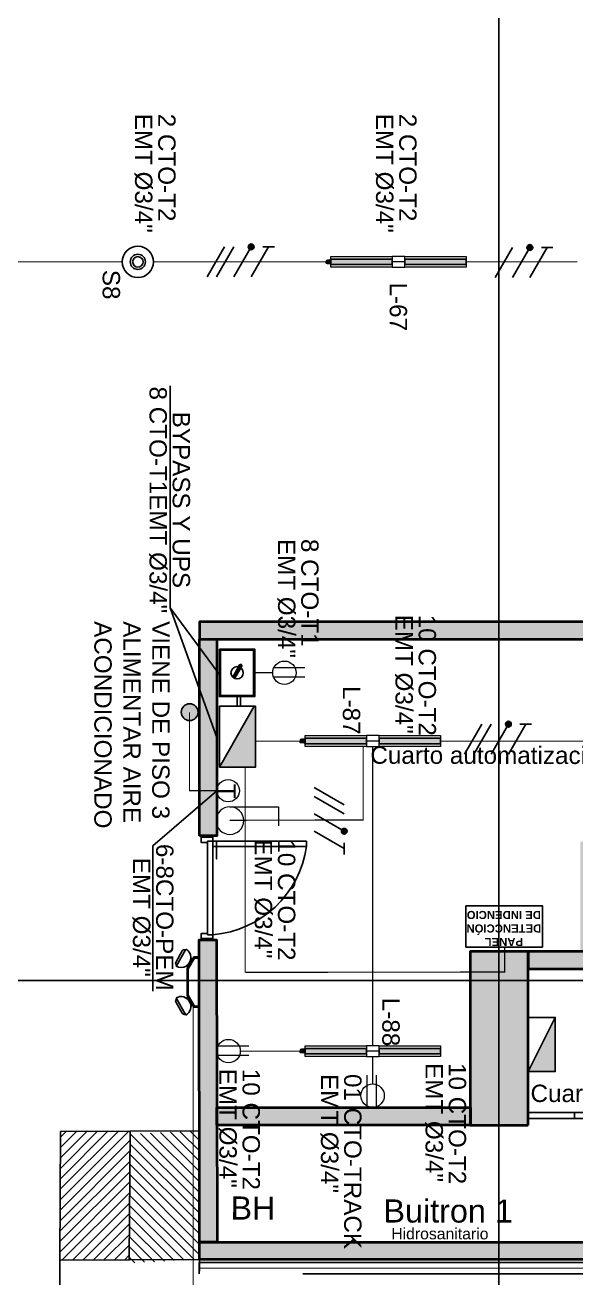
# Model space of a CAD drawing. Header units: millimetres. Extents: x -629 to 509, y -240 to 968.
# Drawn here: x 254.59 to 259.35, y 54.37 to 65.2 of the extents above; entities that cross this region are included whole.
import ezdxf
from ezdxf.lldxf.tags import DXFTag

# ---------------------------------------------------------------- set-up
doc = ezdxf.new("R2010")
doc.units = ezdxf.units.MM
for name, pattern in [('CONTINUA', [0]), ('DASHED2', [9.525, 6.35, -3.175]), ('HIDDEN', [9.525, 6.35, -3.175])]:
    doc.linetypes.add(name, pattern=pattern)
for name, color, linetype in [('-ALAMBRADO', 7, 'Continuous'), ('-CN-GYD-ILUMINACION-EM', 1, 'Continuous'), ('-CN-GYD-TEXTOS', 7, 'Continuous'), ('-parquead', 253, 'Continuous'), ('1amobla', 252, 'Continuous'), ('BYPASS', 7, 'Continuous'), ('GG_LUMINARIA LED HERMETICA', 1, 'Continuous'), ('GG_PISO 2', 8, 'Continuous'), ('GG_PISO 4', 8, 'Continuous'), ('GG_PROYECCION', 9, 'DASHED2'), ('HACHTCOLUMNA', 252, 'Continuous'), ('LUMINARIA DE EMERGENCIA', 5, 'Continuous'), ('LUZ LED INDIRECTA', 7, 'Continuous'), ('SENSOR MOVIMIENTO', 3, 'Continuous'), ('TB', 7, 'Continuous'), ('Tipologias de muros', 70, 'Continuous')]:
    doc.layers.add(name, color=color, linetype=linetype)
for name, color, linetype, lineweight in [('-CN-GYD-INTERRUPTORES DE PARED', 3, 'Continuous', 20), ('-CN-GYD-TOMACORRIENTES', 1, 'Continuous', 18), ('-CN-GYD-TUBERÍA PRINCIPAL ILUMINACION', 5, 'Continuous', 5), ('-EL-Texto Tomas', 7, 'Continuous', 0), ('_TEXTO', 7, 'Continuous', 9), ('Estructura', 250, 'Continuous', 40), ('Muro', 250, 'Continuous', 40), ('TEXTOS', 250, 'Continuous', 20), ('Textos 1', 7, 'Continuous', 25), ('Vidrio', 254, 'Continuous', 30)]:
    doc.layers.add(name, color=color, linetype=linetype, lineweight=lineweight)
doc.layers.add('DIM-25', color=7, linetype='Continuous', true_color=0xb5b5b5, plot=False)
for name, color, linetype, true_color in [('F-2', 7, 'Continuous', 0xc4c4c4), ('JCA_HATCH 254', 7, 'Continuous', 0xd1d1d1), ('MUEBLE', 7, 'Continuous', 0xcfcfcf)]:
    doc.layers.add(name, color=color, linetype=linetype, true_color=true_color)
doc.styles.add('GYD', font='arial.ttf', dxfattribs={"height": 2.5})
doc.styles.add('ROMANS', font='arial.ttf')
doc.styles.get("Standard").update_dxf_attribs({"font": 'arial.ttf'})
tags = doc.linetypes.add('EMT_LINE', pattern='A,0.5,-0.2,["EMT",Standard,S=0.1,R=0,X=-0.1,Y=-0.05],-0.25', length=0.95).pattern_tags.tags
tags[6] = DXFTag(74, 10)
pattern_1 = [(270, (73.633, -1.35), (10.40324, -6.00631), [1.50158, -10.51105]), (360, (73.6335, -2.101), (10.40324, 6.00631), [0.75079, -20.05569]), (360, (73.6335, -2.289), (10.40324, 6.00631), [0.60063, -20.20584]), (360, (73.6335, -1.9134), (10.40324, 6.00631), [0.60063, -20.20584]), (330, (73.633, -2.477), (10.40324, 6.00631), [0.4805, -11.53212]), (30, (73.633, -1.726), (4e-09, 12.01262), [0.4805, -11.53212])]

# ---------------------------------------------------------------- blocks, each defined once
blk = doc.blocks.new('GG_HERMETICA')
h = blk.add_hatch()
h.set_pattern_fill('SWAMP', color=252, scale=0.472938, angle=270)
h.set_pattern_definition(pattern_1)
h.paths.add_polyline_path([(-20, -30), (-20, 17), (-550, 17), (-550, -30)])
h = blk.add_hatch()
h.set_pattern_fill('SWAMP', color=252, scale=0.472938, angle=270)
h.set_pattern_definition(pattern_1)
h.paths.add_polyline_path([(620, -30), (620, 17), (90, 17), (90, -30)])
at = {"layer": '-CN-GYD-INTERRUPTORES DE PARED', "color": 1, "extrusion": (0, 0, -1)}
for p, q in [((-550, -53), (-550, 40)), ((-550, 40), (-525, 40)), ((-525, 40), (-20, 40)), ((90, 40), (620, 40)), ((620, 40), (620, -53)), ((-20, -53), (-550, -53)), ((594, -53), (90, -53)), ((620, -53), (594, -53))]:
    blk.add_line(p, q, dxfattribs=at)
at = {"layer": '-CN-GYD-INTERRUPTORES DE PARED', "color": 1}
for p, q in [((90, 40), (-20, 40)), ((-20, 40), (-20, -53)), ((90, -53), (90, 40)), ((622, 6), (620, 6)), ((620, 6), (620, -6)), ((622, 10), (623, 11)), ((622, 8), (622, 10)), ((622, 7), (622, 8)), ((622, 5), (622, 7)), ((622, -6), (622, 6)), ((623, 4), (622, 5)), ((622, -3), (623, 1)), ((623, 11), (623, 11)), ((623, 11), (630, 11)), ((623, 1), (623, 4)), ((623, 1), (623, 1)), ((630, 11), (630, 6)), ((630, 6), (631, 6)), ((631, 6), (631, 9)), ((631, 9), (639, 9)), ((639, 9), (639, 6)), ((639, 6), (640, 6)), ((640, 10), (650, 10)), ((640, 6), (640, 10)), ((650, 10), (652, 8)), ((652, 8), (656, 8)), ((656, 8), (658, 8)), ((658, 8), (661, 5)), ((661, 5), (661, -6)), ((-20, -6), (90, -6)), ((620, -19), (620, -6)), ((622, -19), (620, -19)), ((622, -6), (622, -3)), ((622, -6), (622, -9)), ((622, -6), (622, -19)), ((622, -9), (623, -13)), ((623, -17), (622, -18)), ((622, -18), (622, -19)), ((622, -19), (622, -21)), ((622, -21), (622, -22)), ((622, -22), (623, -24)), ((623, -13), (623, -14)), ((623, -14), (623, -17)), ((623, -24), (623, -24)), ((623, -24), (630, -24)), ((630, -24), (630, -19)), ((630, -19), (631, -19)), ((631, -19), (631, -22)), ((631, -22), (639, -22)), ((639, -22), (639, -19)), ((639, -19), (640, -19)), ((640, -19), (640, -22)), ((640, -22), (650, -22)), ((650, -22), (652, -20)), ((652, -20), (656, -20)), ((656, -20), (658, -20)), ((658, -20), (661, -17)), ((661, -17), (661, -6))]:
    blk.add_line(p, q, dxfattribs=at)
for points in [[(623, 4), (630, 4)], [(623, 1), (630, 1)], [(629, 11), (629, 4), (629, 1), (629, -6)], [(630, 6), (630, -6)], [(631, 6), (631, -6)], [(639, 2), (631, 2)], [(639, 6), (639, -6)], [(640, 6), (640, -6)], [(640, 1), (650, 1), (650, 3), (640, 3)], [(650, 3), (652, 5)], [(650, 1), (652, -3)], [(652, 8), (652, -6)], [(-20, -53), (90, -53)], [(623, -14), (630, -14)], [(623, -17), (630, -17)], [(629, -24), (629, -17), (629, -14), (629, -6)], [(630, -19), (630, -6)], [(631, -19), (631, -6)], [(639, -15), (631, -15)], [(639, -19), (639, -6)], [(640, -19), (640, -6)], [(640, -14), (650, -14), (650, -15), (640, -15)], [(650, -14), (652, -10)], [(650, -15), (652, -17)], [(652, -20), (652, -6)]]:
    blk.add_lwpolyline(points, dxfattribs=at)
at = {"color": 1}
for points in [[(-20, 17), (-20, -30), (-550, -30), (-550, 17)], [(620, 17), (620, -30), (90, -30), (90, 17)]]:
    blk.add_lwpolyline(points, close=True, dxfattribs=at)
blk = doc.blocks.new('O6C20-MDW')
at = {"layer": 'SENSOR MOVIMIENTO'}
for radius in [129, 62.1, 43.1]:
    blk.add_circle((63166, 32657), radius, dxfattribs=at)
blk = doc.blocks.new('3x')
at = {"layer": '-ALAMBRADO'}
h = blk.add_hatch(color=256, dxfattribs=at)
edge = h.paths.add_edge_path()
edge.add_arc((0.078, 0.13), 0.025, 0, 360)
for p, q in [((-0.152, 0.13), (-0.302, -0.13)), ((-0.072, 0.13), (-0.222, -0.13)), ((0.078, 0.13), (-0.072, -0.13)), ((0.228, 0.13), (0.078, -0.13))]:
    blk.add_line(p, q, dxfattribs=at)
blk.add_lwpolyline([(0.278, 0.13), (0.178, 0.13)], dxfattribs=at)
blk.add_circle((0.078, 0.13), 0.025, dxfattribs=at)
blk = doc.blocks.new('*U60')
at = {"layer": '-ALAMBRADO'}
blk.add_blockref('3x', (0, 0), dxfattribs=at)
blk = doc.blocks.new('TB')
at = {"layer": 'TB'}
h = blk.add_hatch(color=256, dxfattribs=at)
h.dxf.hatch_style = 1
h.paths.add_polyline_path([(0.1564, 0), (-0.1564, 0.1562), (-0.1564, 0)])
blk.add_lwpolyline([(-0.1564, 0.1562), (0.1564, 0.1562), (0.1564, 0), (-0.1564, 0)], close=True, dxfattribs=at)
blk.add_lwpolyline([(0.1564, 0), (-0.1564, 0.1562)], dxfattribs=at)
blk = doc.blocks.new('*U67')
at = {"layer": '-CN-GYD-ILUMINACION-EM', "ltscale": 0.3}
for p, q in [((-145, 270), (-200, 170)), ((-114, 285), (-197, 136)), ((-119, 277), (-119, 277)), ((-193, 144), (-193, 144)), ((-145, -270), (-200, -170)), ((-114, -285), (-197, -136)), ((-193, -144), (-193, -144)), ((-119, -277), (-119, -277))]:
    blk.add_line(p, q, dxfattribs=at)
at = {"layer": '-CN-GYD-ILUMINACION-EM'}
for p, q in [((0, 217), (-46, 217)), ((0, -217), (0, 217)), ((-104, 116), (-104, -116)), ((-94, 114), (-94, -114)), ((0, 207), (-40, 207)), ((-40, -207), (0, -207)), ((-46, -217), (0, -217))]:
    blk.add_line(p, q, dxfattribs=at)
for points in [[(-46, 217), (-104, 116)], [(-96, 130), (-110, 138)], [(-40, 207), (-94, 114)], [(-56, 199), (-70, 208)], [(-96, -130), (-110, -138)], [(-46, -217), (-104, -116)], [(-40, -207), (-94, -114)], [(-56, -199), (-70, -208)]]:
    blk.add_lwpolyline(points, dxfattribs=at)
at = {"layer": '-CN-GYD-ILUMINACION-EM', "ltscale": 0.3}
for centre, radius, start, end in [((-156, 211), 85.5, 240.9715, 60.9715), ((-128, 260), 19.1, 60.9715, 150.9715), ((-183, 161), 19.1, 150.9715, 240.9715), ((-183, -161), 19.1, 119.0285, 209.0285), ((-156, -211), 85.5, 299.0285, 119.0285), ((-128, -260), 19.1, 209.0285, 299.0285)]:
    blk.add_arc(centre, radius, start, end, dxfattribs=at)
at = {"layer": '-CN-GYD-TEXTOS', "style": 'GYD'}
blk.add_attdef('5', (-68, -406), '', height=125, rotation=90, dxfattribs=at)
blk = doc.blocks.new('estructura etapa 3')
at = {"layer": 'HACHTCOLUMNA', "transparency": 33554687}
h = blk.add_hatch(color=256, dxfattribs=at)
h.paths.add_polyline_path([(-91.651, -6658.124), (-91.651, -6657.624), (-92.35, -6657.624), (-92.35, -6658.124)])
h.paths.add_polyline_path([(-49.354, -6658.124), (-49.354, -6657.624), (-50.055, -6657.624), (-50.055, -6658.124)])
h.paths.add_polyline_path([(-56.053, -6658.124), (-56.053, -6657.624), (-56.753, -6657.624), (-56.753, -6658.124)])
h.paths.add_polyline_path([(-76.45, -6659.124), (-76.95, -6659.124), (-76.95, -6657.624), (-76.45, -6657.624)])
h.paths.add_polyline_path([(-83.95, -6659.124), (-84.45, -6659.124), (-84.45, -6657.624), (-83.95, -6657.624)])
h.paths.add_polyline_path([(-60.452, -6659.124), (-60.952, -6659.124), (-60.952, -6657.624), (-60.452, -6657.624)])
h.paths.add_polyline_path([(-67.95, -6659.124), (-68.45, -6659.124), (-68.45, -6657.624), (-67.95, -6657.624)])
h.paths.add_polyline_path([(-91.85, -6668.199), (-91.851, -6667.599), (-92.35, -6667.599), (-92.349, -6668.199)])
h.paths.add_polyline_path([(-49.354, -6668.199), (-49.354, -6667.599), (-49.854, -6667.599), (-49.854, -6668.199)])
h.paths.add_polyline_path([(-56.154, -6668.149), (-56.154, -6667.649), (-56.854, -6667.649), (-56.854, -6668.149)])
h.paths.add_polyline_path([(-59.952, -6667.649), (-59.952, -6668.149), (-61.452, -6668.149), (-61.452, -6667.649)])
h.paths.add_polyline_path([(-75.95, -6667.649), (-75.95, -6668.149), (-77.45, -6668.149), (-77.45, -6667.649)])
h.paths.add_polyline_path([(-68.95, -6667.649), (-68.95, -6668.149), (-67.45, -6668.149), (-67.45, -6667.649)])
h.paths.add_polyline_path([(-84.95, -6667.649), (-84.95, -6668.149), (-83.45, -6668.149), (-83.45, -6667.649)])
h.paths.add_polyline_path([(-91.85, -6676.199), (-91.85, -6675.599), (-92.349, -6675.599), (-92.349, -6676.199)])
h.paths.add_polyline_path([(-49.354, -6676.199), (-49.354, -6675.599), (-49.854, -6675.599), (-49.854, -6676.199)])
h.paths.add_polyline_path([(-56.154, -6676.149), (-56.154, -6675.649), (-56.754, -6675.649), (-56.754, -6676.149)])
h.paths.add_polyline_path([(-59.952, -6675.649), (-59.952, -6676.149), (-61.452, -6676.149), (-61.452, -6675.649)])
h.paths.add_polyline_path([(-75.95, -6675.649), (-75.95, -6676.149), (-77.45, -6676.149), (-77.45, -6675.649)])
h.paths.add_polyline_path([(-68.95, -6675.649), (-68.95, -6676.149), (-67.45, -6676.149), (-67.45, -6675.649)])
h.paths.add_polyline_path([(-84.95, -6675.649), (-84.95, -6676.149), (-83.45, -6676.149), (-83.45, -6675.649)])
h.paths.add_polyline_path([(-91.847, -6686.299), (-91.851, -6685.699), (-92.35, -6685.699), (-92.346, -6686.299)])
h.paths.add_polyline_path([(-49.354, -6686.299), (-49.354, -6685.699), (-49.854, -6685.699), (-49.854, -6686.299)])
h.paths.add_polyline_path([(-56.154, -6686.249), (-56.154, -6685.749), (-56.754, -6685.749), (-56.754, -6686.249)])
h.paths.add_polyline_path([(-59.952, -6685.749), (-59.952, -6686.249), (-61.452, -6686.249), (-61.452, -6685.749)])
h.paths.add_polyline_path([(-75.95, -6685.749), (-75.95, -6686.249), (-77.45, -6686.249), (-77.45, -6685.749)])
h.paths.add_polyline_path([(-68.95, -6685.749), (-68.95, -6686.249), (-67.45, -6686.249), (-67.45, -6685.749)])
h.paths.add_polyline_path([(-84.95, -6685.749), (-84.95, -6686.249), (-83.45, -6686.249), (-83.45, -6685.749)])
h.paths.add_polyline_path([(-49.353, -6694.294), (-49.354, -6693.699), (-49.855, -6693.699), (-49.854, -6694.294)])
h.paths.add_polyline_path([(-56.054, -6694.249), (-56.054, -6693.749), (-56.753, -6693.749), (-56.753, -6694.249)])
h.paths.add_polyline_path([(-91.651, -6694.249), (-91.651, -6693.749), (-92.35, -6693.749), (-92.35, -6694.249)])
h.paths.add_polyline_path([(-59.952, -6693.749), (-59.952, -6694.249), (-61.452, -6694.249), (-61.452, -6693.749)])
h.paths.add_polyline_path([(-75.95, -6693.749), (-75.95, -6694.249), (-77.45, -6694.249), (-77.45, -6693.749)])
h.paths.add_polyline_path([(-68.95, -6693.749), (-68.95, -6694.249), (-67.45, -6694.249), (-67.45, -6693.749)])
h.paths.add_polyline_path([(-84.95, -6693.749), (-84.95, -6694.249), (-83.45, -6694.249), (-83.45, -6693.749)])
h.paths.add_polyline_path([(-49.359, -6703.974), (-49.359, -6703.374), (-49.859, -6703.374), (-49.859, -6703.974)])
h.paths.add_polyline_path([(-56.054, -6703.924), (-56.054, -6703.424), (-56.753, -6703.424), (-56.753, -6703.924)])
h.paths.add_polyline_path([(-67.95, -6704.924), (-67.95, -6703.424), (-68.45, -6703.424), (-68.45, -6704.924)])
h.paths.add_polyline_path([(-91.651, -6703.924), (-91.651, -6703.424), (-92.35, -6703.424), (-92.35, -6703.924)])
h.paths.add_polyline_path([(-61.847, -6703.424), (-60.347, -6703.424), (-60.347, -6703.924), (-61.847, -6703.924)])
h.paths.add_polyline_path([(-83.95, -6704.924), (-83.95, -6703.424), (-84.45, -6703.424), (-84.45, -6704.924)])
h.paths.add_polyline_path([(-76.45, -6704.924), (-76.45, -6703.424), (-76.95, -6703.424), (-76.95, -6704.924)])
h.paths.add_polyline_path([(-49.354, -6711.949), (-49.354, -6711.449), (-50.054, -6711.449), (-50.054, -6711.949)])
h.paths.add_polyline_path([(-55.954, -6711.949), (-55.954, -6711.449), (-56.654, -6711.449), (-56.654, -6711.949)])
h.paths.add_polyline_path([(-91.65, -6711.949), (-91.65, -6711.449), (-92.35, -6711.449), (-92.35, -6711.949)])
h.paths.add_polyline_path([(-60.952, -6711.949), (-60.952, -6709.549), (-60.452, -6709.549), (-60.452, -6711.949)])
h.paths.add_polyline_path([(-68.45, -6709.549), (-68.45, -6711.949), (-67.95, -6711.949), (-67.95, -6709.549)])
h.paths.add_polyline_path([(-76.95, -6709.549), (-76.95, -6711.949), (-76.45, -6711.949), (-76.45, -6709.549)])
h.paths.add_polyline_path([(-83.95, -6709.549), (-83.95, -6711.949), (-84.45, -6711.949), (-84.45, -6709.549)])
at = {"layer": 'Estructura', "transparency": 33554687}
blk.add_lwpolyline([(-67.95, -6704.924), (-67.95, -6703.424), (-68.45, -6703.424), (-68.45, -6704.924)], close=True, dxfattribs=at)
blk = doc.blocks.new('A$Caedca3e0')
at = {"layer": 'JCA_HATCH 254', "linetype": 'Continuous', "ltscale": 0.3, "transparency": 33554687}
h = blk.add_hatch(color=256, dxfattribs=at)
h.dxf.hatch_style = 1
h.paths.add_polyline_path([(26.774, 13.839), (5.488, 13.839), (5.488, 13.689), (26.774, 13.689)])
h = blk.add_hatch(color=256, dxfattribs=at)
h.dxf.hatch_style = 1
h.paths.add_polyline_path([(5.488, 11.988), (5.488, 13.689), (5.638, 13.689), (5.638, 11.988)])
h = blk.add_hatch(color=256, dxfattribs=at)
h.dxf.hatch_style = 1
h.paths.add_polyline_path([(10.778, 11.938), (8.927, 11.938), (8.927, 11.788), (10.778, 11.788)])
h.paths.add_polyline_path([(8.927, 11.938), (8.927, 10.988), (9.728, 10.988), (9.728, 11.788), (9.878, 11.785), (9.878, 10.838), (8.328, 10.838), (8.328, 10.988), (8.778, 10.988), (8.778, 11.938)])
h = blk.add_hatch(color=256, dxfattribs=at)
h.dxf.hatch_style = 1
h.paths.add_polyline_path([(5.488, 8.475), (5.485, 11.088), (5.635, 11.088), (5.639, 8.475)])
h = blk.add_hatch(color=256, dxfattribs=at)
h.dxf.hatch_style = 1
h.paths.add_polyline_path([(5.636, 9.488), (5.636, 9.638), (7.828, 9.638), (7.828, 9.488), (6.388, 9.487), (6.388, 9.488), (6.238, 9.488), (6.238, 9.487)])
at = {"layer": 'JCA_HATCH 254'}
h = blk.add_hatch(dxfattribs=at)
h.set_pattern_fill('ANSI31', color=256, scale=0.02, style=0)
h.set_pattern_definition([(45, (120.013884, 3413.75743), (-0.0449012806, 0.0449012806), [])])
h.paths.add_polyline_path([(4.887, 9.437), (4.288, 9.437), (4.279, 8.324), (4.877, 8.325)])
h = blk.add_hatch(dxfattribs=at)
h.set_pattern_fill('ANSI31', color=256, scale=0.02, angle=90, style=0)
h.set_pattern_definition([(135, (119.85494, 3413.1975), (-0.0449012806, -0.0449012806), [])])
h.paths.add_polyline_path([(4.887, 9.41), (5.486, 9.438), (5.487, 8.326), (4.877, 8.295)])
at = {"layer": 'JCA_HATCH 254', "linetype": 'Continuous', "ltscale": 0.3, "transparency": 33554687}
h = blk.add_hatch(color=256, dxfattribs=at)
h.dxf.hatch_style = 1
h.paths.add_polyline_path([(5.488, 8.475), (12.729, 8.475), (12.729, 8.325), (5.488, 8.325)])
at = {"layer": '-parquead'}
blk.add_lwpolyline([(4.279, 8.319), (4.279, 4.924), (5.486, 4.924)], dxfattribs=at)
at = {"layer": '1amobla', "linetype": 'Continuous', "ltscale": 0.3}
blk.add_line((5.488, 13.839), (5.488, 11.988), dxfattribs=at)
at = {"layer": 'DIM-25'}
blk.add_arc((5.532, 12.019), 0.888, 274.5686, 352.1055, dxfattribs=at)
at = {"layer": 'F-2'}
for points in [[(5.557, 11.931), (5.502, 11.931), (5.502, 11.977), (5.603, 11.977), (5.603, 11.943), (5.557, 11.943), (5.557, 11.931)], [(5.592, 11.988), (5.592, 11.977), (5.513, 11.977), (5.513, 11.988)], [(5.603, 11.943), (5.603, 11.134), (5.557, 11.134), (5.557, 11.943)], [(5.557, 11.134), (5.557, 11.145), (5.502, 11.145), (5.502, 11.1), (5.603, 11.1), (5.603, 11.134)], [(5.592, 11.088), (5.592, 11.1), (5.513, 11.1), (5.513, 11.088)]]:
    blk.add_lwpolyline(points, dxfattribs=at)
for points in [[(8.727, 9.595), (8.727, 9.544), (8.327, 9.544), (8.327, 9.595)], [(8.727, 9.595), (8.727, 9.544), (9.127, 9.544), (9.127, 9.595)]]:
    blk.add_lwpolyline(points, close=True, dxfattribs=at)
at = {"layer": 'GG_PROYECCION', "ltscale": 0.3}
blk.add_lwpolyline([(5.486, 8.225), (5.486, 8.325)], dxfattribs=at)
at = {"layer": 'JCA_HATCH 254'}
blk.add_line((4.887, 9.435), (4.878, 8.322), dxfattribs=at)
blk.add_lwpolyline([(5.486, 9.438), (4.287, 9.432), (4.279, 8.319), (5.487, 8.325)], close=True, dxfattribs=at)
at = {"layer": 'MUEBLE', "linetype": 'HIDDEN'}
blk.add_lwpolyline([(5.603, 11.897), (5.603, 11.943), (6.412, 11.943), (6.412, 11.897)], close=True, dxfattribs=at)
at = {"layer": 'Muro'}
for points in [[(26.774, 13.839), (5.488, 13.839), (5.488, 13.689), (26.774, 13.689)], [(5.488, 11.988), (5.488, 13.689), (5.638, 13.689), (5.638, 11.988)], [(5.488, 8.475), (5.485, 11.088), (5.635, 11.088), (5.639, 8.475)], [(5.488, 8.475), (5.485, 11.088), (5.635, 11.088), (5.639, 8.475)], [(9.878, 10.988), (8.328, 10.988), (8.328, 10.838), (9.878, 10.838)], [(5.636, 9.488), (5.636, 9.638), (7.828, 9.638), (7.828, 9.488), (6.388, 9.487), (6.388, 9.488), (6.238, 9.488), (6.238, 9.487)], [(5.488, 8.475), (12.729, 8.475), (12.729, 8.325), (5.488, 8.325)]]:
    blk.add_lwpolyline(points, close=True, dxfattribs=at)
at = {"layer": 'Muro', "elevation": 2415.091}
blk.add_lwpolyline([(5.636, 9.488), (5.636, 9.638), (7.828, 9.638), (7.828, 9.488)], close=True, dxfattribs=at)
at = {"layer": 'Tipologias de muros'}
blk.add_lwpolyline([(5.635, 11.939), (5.635, 11.939), (5.635, 11.789), (5.635, 11.789)], close=True, dxfattribs=at)
at = {"layer": 'Vidrio'}
blk.add_blockref('estructura etapa 3', (76.277, 6714.412), dxfattribs=at)
at = {"layer": 'TEXTOS', "color": 8}
for s, p in [('Cuarto automatización y monitoreo', (6.964, 12.612)), ('Cuarto de aseo', (8.348, 9.687))]:
    blk.add_text(s, height=0.15, rotation=359.9331, dxfattribs=at).set_placement(p)
blk = doc.blocks.new('2x')
at = {"layer": '-ALAMBRADO'}
h = blk.add_hatch(color=256, dxfattribs=at)
edge = h.paths.add_edge_path()
edge.add_arc((0.075, 0.13), 0.025, 0, 360)
for p, q in [((-0.075, 0.13), (-0.225, -0.13)), ((0.075, 0.13), (-0.075, -0.13)), ((0.225, 0.13), (0.075, -0.13))]:
    blk.add_line(p, q, dxfattribs=at)
blk.add_lwpolyline([(0.275, 0.13), (0.175, 0.13)], dxfattribs=at)
blk.add_circle((0.075, 0.13), 0.025, dxfattribs=at)
blk = doc.blocks.new('*U63')
at = {"layer": '-ALAMBRADO'}
blk.add_blockref('2x', (0, 0), dxfattribs=at)
blk = doc.blocks.new('Tomas BD1')
at = {"lineweight": 0}
blk.add_line((0.115, -0.318), (0.115, 0.588), dxfattribs=at)
blk.add_lwpolyline([(-0.154, -0.297), (-0.154, 0.588)], dxfattribs=at)
blk.add_circle((0, 0), 0.338, dxfattribs=at)
at = {"layer": '-EL-Texto Tomas', "color": 7, "style": 'ROMANS'}
for tag, p, height, flags in [('POTENCIA(W)', (0.878, 0.595), 0.321, 9), ('TABLERO', (0.316, 0.654), 0.273, 8), ('CTO', (-0.059, 0.65), 0.273, 8)]:
    blk.add_attdef(tag, p, '', height=height, rotation=90, dxfattribs=dict(at, flags=flags))
at = {"layer": '-EL-Texto Tomas', "style": 'ROMANS', "flags": 9}
blk.add_attdef('USO', (-0.84, 0.589), '', height=0.35, rotation=90, dxfattribs=at)
blk = doc.blocks.new('A$C58fc5e86')
at = {"color": 240, "lineweight": 0, "true_color": 0xed1f24}
blk.add_circle((0.135, -0.097), 0.0968, dxfattribs=at)
at = {"layer": 'TEXTOS', "color": 1, "insert": (0.2, -0.037), "char_height": 0.15, "width": 1.36121, "attachment_point": 1, "rotation": 270}
blk.add_mtext('\\A1;\\pxsm0.8;T      ', dxfattribs=at)

msp = doc.modelspace()

# ---------------------------------------------------------------- hatches: boundary and pattern name
at = {"layer": '-CN-GYD-TUBERÍA PRINCIPAL ILUMINACION', "linetype": 'EMT_LINE', "ltscale": 15}
h = msp.add_hatch(color=256, dxfattribs=at)
h.dxf.hatch_style = 1
edge = h.paths.add_edge_path()
edge.add_arc((256.011, 59.263), 0.0729, 0, 360)
at = {"layer": 'BYPASS', "transparency": 33554687}
h = msp.add_hatch(color=256, dxfattribs=at)
h.dxf.hatch_style = 1
edge = h.paths.add_edge_path()
edge.add_line((256.401, 59.555), (256.461, 59.662))
edge.add_arc((256.452, 59.667), 0.01, 332.3802, 509.3895)
edge.add_line((256.443, 59.672), (256.384, 59.566))
edge.add_line((256.384, 59.566), (256.393, 59.559))
edge.add_line((256.393, 59.559), (256.401, 59.555))
at = {"layer": 'TB'}
h = msp.add_hatch(color=256, dxfattribs=at)
h.dxf.hatch_style = 1
h.paths.add_polyline_path([(256.58, 59.314), (256.568, 59.314), (256.268, 58.787), (256.58, 58.787)])

# ---------------------------------------------------------------- linework, layer by layer
at = {"layer": '-CN-GYD-INTERRUPTORES DE PARED', "color": 3, "extrusion": (0, 0, -1)}
for p, q in [((256.359, 58.444), (256.778, 58.444)), ((256.778, 58.444), (256.778, 58.281))]:
    msp.add_line(p, q, dxfattribs=at)
msp.add_circle((-256.359, 58.325), 0.119, dxfattribs=at)
at = {"layer": '-CN-GYD-TUBERÍA PRINCIPAL ILUMINACION', "linetype": 'EMT_LINE', "ltscale": 15, "const_width": 0.01}
for points in [[(253.109, 63.157), (255.427, 63.157)], [(255.7, 63.157), (257.192, 63.157)], [(258.402, 63.157), (259.363, 63.157)], [(256.728, 59.604), (256.574, 59.604)], [(256.009, 59.263), (256.009, 58.584), (256.247, 58.584)], [(257.511, 58.967), (257.511, 58.331), (256.357, 58.328)], [(256.967, 59.013), (256.58, 59.013)], [(257.593, 58.967), (257.593, 56.379)], [(258.178, 59.013), (259.95, 59.013)], [(256.491, 58.787), (256.491, 57.013)], [(258.734, 57.232), (258.734, 57.016), (256.491, 57.013)], [(256.042, 51.431), (256.042, 56.711)], [(256.967, 56.332), (256.448, 56.332)], [(257.593, 56.286), (257.593, 56.049)]]:
    msp.add_lwpolyline(points, dxfattribs=at)
for points in [[(256.266, 59.592), (255.843, 60.166), (255.843, 62.085)], [(255.843, 60.166), (256.247, 59.044)], [(256.247, 58.584), (255.693, 58.108), (255.693, 56.851)]]:
    msp.add_lwpolyline(points)
msp.add_circle((256.011, 59.263), 0.0729)
at = {"layer": 'BYPASS'}
for points in [[(256.268, 59.809), (256.268, 59.398), (256.574, 59.398), (256.574, 59.809)], [(256.278, 59.799), (256.278, 59.408), (256.564, 59.408), (256.564, 59.799)]]:
    msp.add_lwpolyline(points, close=True, dxfattribs=at)
msp.add_lwpolyline([(256.402, 59.556), (256.461, 59.662, 0.974236), (256.443, 59.672), (256.384, 59.566)], format="xyb", dxfattribs=at)
for points in [[(256.421, 59.315), (256.421, 59.398)], [(256.451, 59.315), (256.451, 59.398)]]:
    msp.add_lwpolyline(points, dxfattribs=at)
msp.add_circle((256.421, 59.604), 0.0528, dxfattribs=at)
at = {"layer": 'GG_PISO 2', "color": 252, "true_color": 0x939598}
for points in [[(258.682, 103.207), (258.682, 48.522)], [(277.874, 56.944), (230.799, 56.944)]]:
    msp.add_lwpolyline(points, dxfattribs=at)
at = {"layer": 'LUZ LED INDIRECTA', "linetype": 'DASHED2'}
msp.add_lwpolyline([(256.094, 54.505), (263.338, 54.505), (263.338, 54.405), (256.094, 54.405)], close=True, dxfattribs=at)
at = {"layer": 'LUZ LED INDIRECTA', "color": 40, "linetype": 'CONTINUA', "ltscale": 0.3, "true_color": 0xf8d731, "const_width": 0.01}
msp.add_lwpolyline([(256.095, 54.455), (263.338, 54.455)], dxfattribs=at)
at = {"layer": 'TB'}
for points in [[(256.268, 58.787), (256.268, 59.314), (256.58, 59.314), (256.58, 58.787)], [(259.061, 57.232), (258.398, 57.232), (258.398, 57.588), (259.061, 57.588)]]:
    msp.add_lwpolyline(points, close=True, dxfattribs=at)
msp.add_lwpolyline([(256.568, 59.314), (256.268, 58.787)], dxfattribs=at)

# ---------------------------------------------------------------- block references
at = {"layer": '-CN-GYD-TOMACORRIENTES', "lineweight": 0, "xscale": 0.3, "yscale": 0.3, "zscale": 0.3, "rotation": 270}
for p in [(256.83, 59.604), (256.347, 56.332)]:
    msp.add_blockref('Tomas BD1', p, dxfattribs=at)
at = {"layer": '-CN-GYD-TOMACORRIENTES', "lineweight": 0, "xscale": 0.3, "yscale": 0.3, "zscale": 0.3}
msp.add_blockref('Tomas BD1', (257.592, 55.947), dxfattribs=at)
for name, p in [('A$Caedca3e0', (250.609, 46.205)), ('A$C58fc5e86', (256.209, 58.681))]:
    msp.add_blockref(name, p)
at = {"layer": '_TEXTO', "linetype": 'Continuous', "ltscale": 10}
for name, p, zscale in [('*U60', (256.465, 63.157), 320), ('*U63', (258.876, 63.152), 0.5), ('*U60', (258.688, 59.029), 320)]:
    msp.add_blockref(name, p, dxfattribs=dict(at, zscale=zscale))
at = {"layer": '_TEXTO', "linetype": 'Continuous', "ltscale": 10, "zscale": 320, "rotation": 270}
msp.add_blockref('*U60', (257.217, 58.311), dxfattribs=at)
at = {"layer": 'GG_LUMINARIA LED HERMETICA', "xscale": 0.001, "yscale": 0.001, "zscale": 0.001, "rotation": 180}
for p in [(257.852, 63.15), (257.628, 59.007), (257.628, 56.326)]:
    msp.add_blockref('GG_HERMETICA', p, dxfattribs=at)
at = {"layer": 'LUMINARIA DE EMERGENCIA', "linetype": 'Continuous', "ltscale": 10, "xscale": 0.001, "yscale": 0.001, "zscale": 0.001}
msp.add_blockref('*U67', (256.092, 56.929), dxfattribs=at)
at = {"layer": 'SENSOR MOVIMIENTO', "lineweight": 0, "xscale": 0.00105193048980394, "yscale": 0.00105193048980394, "zscale": 0.00105193048980394}
msp.add_blockref('O6C20-MDW', (189.117, 28.804), dxfattribs=at)
at = {"layer": 'TB', "xscale": 1.5, "yscale": 1.5, "zscale": 1.5, "rotation": 90}
msp.add_blockref('TB', (259.171, 56.389), dxfattribs=at)

# ---------------------------------------------------------------- texts
at = {"layer": 'GG_PISO 4'}
for s, height, p in [('BH', 0.2, (256.364, 54.875)), ('Buitron 1', 0.2, (257.686, 54.85)), ('Hidrosanitario', 0.09752, (257.753, 54.705))]:
    msp.add_text(s, height=height, rotation=359.9331, dxfattribs=at).set_placement(p)
at = {"layer": 'TEXTOS', "char_height": 0.15, "attachment_point": 1, "rotation": 270}
for s, insert, width in [('\\A1;\\pxsm0.8;2 CTO-T2\\PEMT Ø3/4"       ', (255.889, 64.438), 1.36121), ('\\A1;\\pxsm0.8;2 CTO-T2\\PEMT Ø3/4"       ', (257.972, 64.438), 1.36121), ('\\A1;\\pxsm0.8;8 CTO-T1\\PEMT Ø3/4"       ', (257.125, 60.761), 1.36121), ('\\A1;VIENE DE PISO 3 ALIMENTAR AIRE ACONDICIONADO   ', (255.837, 60.05), 2.0514), ('\\A1;\\pxsm0.8;10 CTO-T2\\PEMT Ø3/4"       ', (258.14, 60.106), 1.36121), ('\\A1;\\pxsm0.8,qc;6-8CTO-PEM\\PEMT Ø3/4"       ', (255.871, 58.17), 1.36121), ('\\A1;\\pxsm0.8;10 CTO-T2\\PEMT Ø3/4"       ', (256.924, 58.163), 1.36121), ('\\A1;\\pxsm0.8;10 CTO-T2\\PEMT Ø3/4"       ', (256.618, 56.179), 1.36121), ('\\A1;\\pxsm0.8;01 CTO-TRACK\\PEMT Ø3/4"       ', (257.496, 56.134), 1.5147), ('\\A1;\\pxsm0.8;10 CTO-T2\\PEMT Ø3/4"       ', (258.4, 56.229), 1.36121)]:
    msp.add_mtext(s, dxfattribs=dict(at, insert=insert, width=width))
for s, width, heights, insert in [('\\pxqc;S8', 0.29245, [0], (255.409, 63.106)), ('L-67', 0.19596, [0], (257.89, 62.978)), ('\\pxsm0.8,qc;BYPASS Y UPS \\P{\\A1;8 CTO-T1EMT Ø3/4" }', 1.95232, [0], (256.014, 62.075)), ('L-87', 0.15, [0.15], (257.485, 59.489)), ('L-88', 0.19596, [0], (257.826, 56.793))]:
    msp.add_mtext_dynamic_manual_height_columns(s, width=width, gutter_width=0.325, heights=heights, dxfattribs=dict(at, insert=insert))
at = {"layer": 'Textos 1', "color": 42, "true_color": 0xdd8108, "insert": (259.053, 57.241), "char_height": 0.07, "attachment_point": 1, "rotation": 180}
msp.add_mtext_dynamic_manual_height_columns('\\pxqc;{\\fArial|b1|i0|c0|p34;PANEL DETENCCIÓN DE INDENCIO}', width=0.65329, gutter_width=0.325, heights=[0], dxfattribs=at)

doc.saveas('drawing.dxf')
